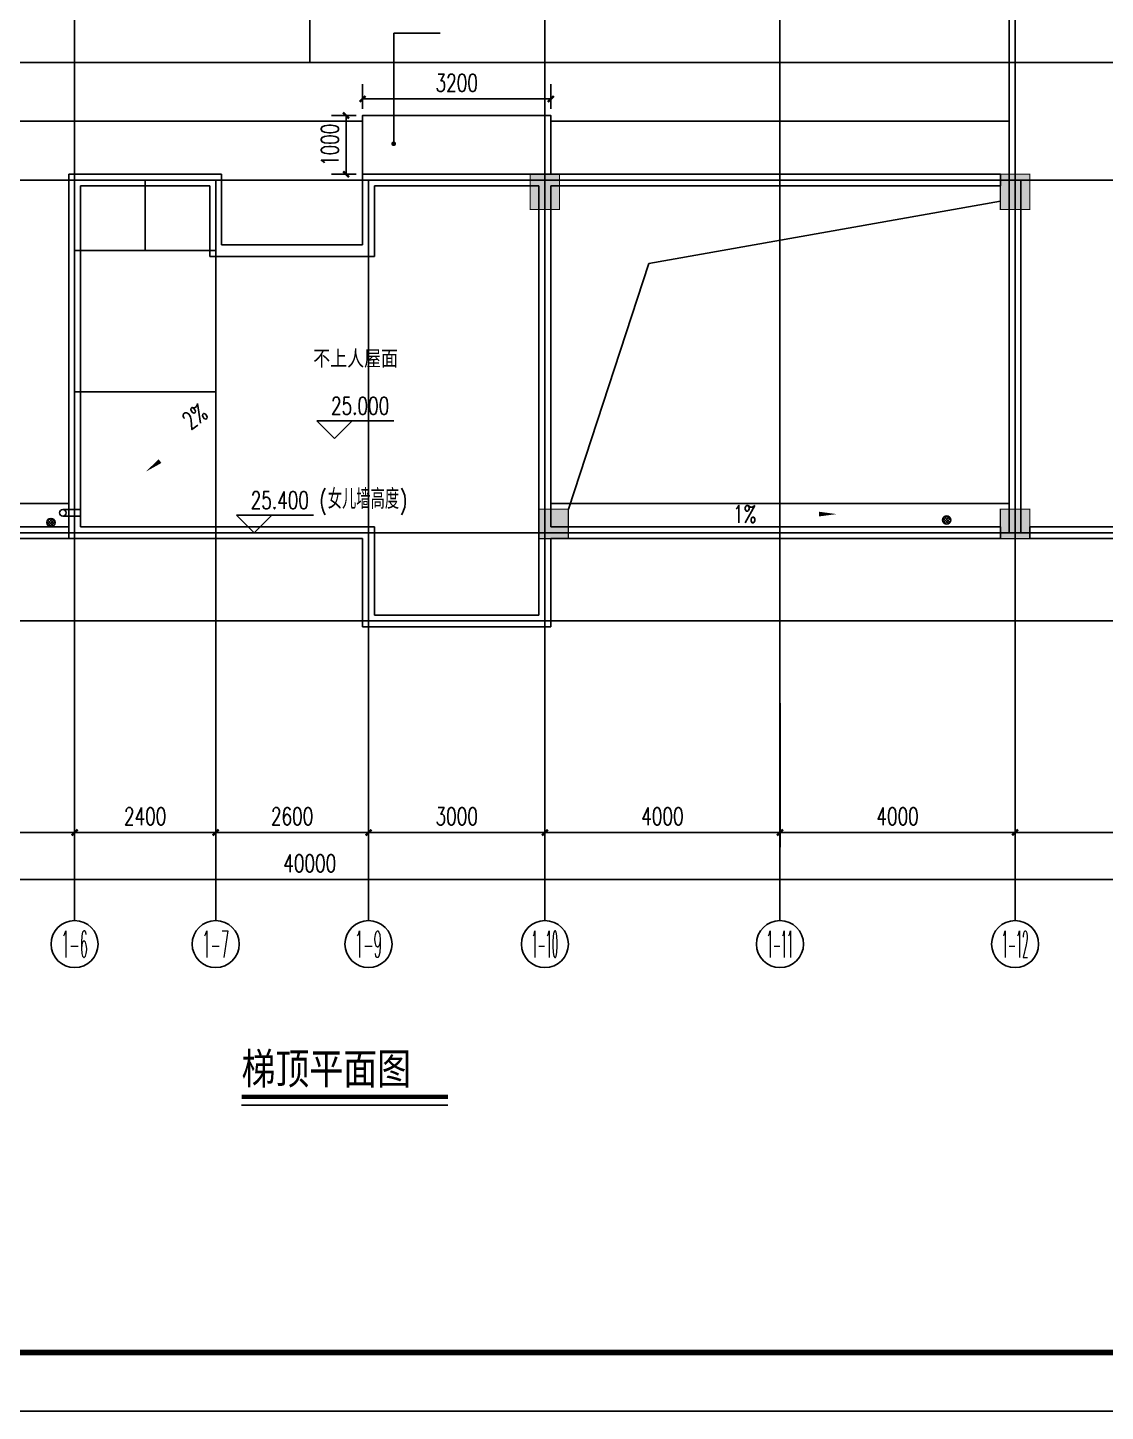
# Model space of a CAD drawing. Extents: x -6243262 to 3079315, y -2914302 to 172723.
# Drawn here: x -2176449 to -2158116, y -733350 to -709808 of the extents above; entities that cross this region are included whole.
import ezdxf
from ezdxf.enums import TextEntityAlignment as Align

# ---------------------------------------------------------------- set-up
doc = ezdxf.new("R2010")
doc.units = 0
doc.header["$LTSCALE"] = 1000
for name, color, linetype in [('0-柱网', 2, 'Continuous'), ('A-ANNO-IDEN', 3, 'Continuous'), ('A-ELEV-LIN-0.4', 40, 'Continuous'), ('A-FLOR-OUTL', 30, 'Continuous'), ('AXIS', 3, 'Continuous'), ('AXIS_TEXT', 7, 'Continuous'), ('DIM_ELEV', 3, 'Continuous'), ('DIM_LEAD', 3, 'Continuous'), ('DIM_SYMB', 3, 'Continuous'), ('DOTE', 24, 'Continuous'), ('PUB_DIM', 3, 'Continuous'), ('PUB_TEXT', 7, 'Continuous'), ('PUB_TITLE', 4, 'Continuous'), ('WALL', 9, 'Continuous'), ('WALL-PARAPET', 6, 'Continuous')]:
    doc.layers.add(name, color=color, linetype=linetype)
doc.styles.add('-宋体', font='', dxfattribs={"width": 0.8})
doc.styles.add('_TCH_AXIS', font='COMPLEX', dxfattribs={"bigfont": 'GBCBIG'})
doc.styles.add('_TCH_DIM', font='SIMPLEX', dxfattribs={"bigfont": 'GBCBIG'})
doc.styles.add('_TCH_DIM_T3', font='SIMPLEX', dxfattribs={"width": 0.705882, "bigfont": 'GBCBIG'})
doc.styles.add('COMPLEX', font='COMPLEX')
doc.styles.get('-宋体').set_extended_font_data('SimSun')
doc.dimstyles.new('_TCH_ARCH&&100', dxfattribs={"dimtxt": 297.5, "dimasz": 100, "dimexe": 250, "dimexo": 300, "dimgap": 126.25, "dimtad": 1, "dimdec": 0, "dimzin": 0, "dimdsep": 46, "dimtxsty": '_TCH_DIM_T3', "dimblk": 'ARCHTICK', "dimcen": 0.09, "dimclrt": 7, "dimazin": 2, "dimtfac": 1, "dimtdec": 0, "dimtix": 1, "dimtmove": 2, "dimatfit": 3, "dimfxl": 0, "dimtolj": 1, "dimtzin": 0, "dimarcsym": 0})

# ---------------------------------------------------------------- blocks, each defined once
blk = doc.blocks.new('_ArchTick')
at = {"color": 0, "linetype": 'ByBlock', "const_width": 0.4}
blk.add_lwpolyline([(-0.5, -0.5), (0.5, 0.5)], dxfattribs=at)
blk = doc.blocks.new('*D710')
at = {"layer": 'Defpoints', "color": 0, "transparency": 16777216}
for p in [(-2167550, -711021), (-2170750, -711492), (-2167550, -711492)]:
    blk.add_point(p, dxfattribs=at)
at = {"layer": 'PUB_DIM', "color": 0, "lineweight": -2, "transparency": 16777216}
for p, q in [((-2170750, -711192), (-2170750, -710771)), ((-2167550, -711192), (-2167550, -710771)), ((-2170750, -711021), (-2167550, -711021))]:
    blk.add_line(p, q, dxfattribs=at)
at = {"layer": 'PUB_DIM', "color": 0, "lineweight": -2, "transparency": 16777216, "xscale": 100, "yscale": 100, "zscale": 100, "rotation": 180}
blk.add_blockref('_ArchTick', (-2170750, -711021), dxfattribs=at)
at = {"layer": 'PUB_DIM', "color": 0, "lineweight": -2, "transparency": 16777216, "xscale": 100, "yscale": 100, "zscale": 100}
blk.add_blockref('_ArchTick', (-2167550, -711021), dxfattribs=at)
at = {"layer": 'PUB_DIM', "color": 7, "transparency": 16777216, "insert": (-2169150, -710746), "char_height": 297.5, "attachment_point": 5, "style": '_TCH_DIM_T3'}
blk.add_mtext('\\A1;3200', dxfattribs=at)
blk = doc.blocks.new('*D711')
at = {"layer": 'Defpoints', "color": 0, "transparency": 16777216}
for p in [(-2171032, -711302), (-2170561, -711302), (-2170561, -712302)]:
    blk.add_point(p, dxfattribs=at)
at = {"layer": 'PUB_DIM', "color": 0, "lineweight": -2, "transparency": 16777216}
for p, q in [((-2170861, -711302), (-2171282, -711302)), ((-2171032, -712302), (-2171032, -711302)), ((-2170861, -712302), (-2171282, -712302))]:
    blk.add_line(p, q, dxfattribs=at)
at = {"layer": 'PUB_DIM', "color": 0, "lineweight": -2, "transparency": 16777216, "xscale": 100, "yscale": 100, "zscale": 100}
for p, rotation in [((-2171032, -711302), 90), ((-2171032, -712302), 270)]:
    blk.add_blockref('_ArchTick', p, dxfattribs=dict(at, rotation=rotation))
at = {"layer": 'PUB_DIM', "color": 7, "transparency": 16777216, "insert": (-2171307, -711802), "char_height": 297.5, "attachment_point": 5, "rotation": 90, "style": '_TCH_DIM_T3'}
blk.add_mtext('\\A1;1000', dxfattribs=at)
blk = doc.blocks.new('*D784')
at = {"layer": 'AXIS', "color": 0, "lineweight": -2, "transparency": 16777216}
for p, q in [((-2159650, -721302), (-2159650, -723752)), ((-2151650, -721302), (-2151650, -723752)), ((-2159650, -723502), (-2151650, -723502))]:
    blk.add_line(p, q, dxfattribs=at)
at = {"layer": 'Defpoints', "color": 0, "transparency": 16777216}
for p in [(-2159650, -721002), (-2151650, -721002), (-2151650, -723502)]:
    blk.add_point(p, dxfattribs=at)
at = {"layer": 'AXIS', "color": 0, "lineweight": -2, "transparency": 16777216, "xscale": 100, "yscale": 100, "zscale": 100, "rotation": 180}
blk.add_blockref('_ArchTick', (-2159650, -723502), dxfattribs=at)
at = {"layer": 'AXIS', "color": 0, "lineweight": -2, "transparency": 16777216, "xscale": 100, "yscale": 100, "zscale": 100}
blk.add_blockref('_ArchTick', (-2151650, -723502), dxfattribs=at)
at = {"layer": 'AXIS', "color": 7, "transparency": 16777216, "insert": (-2155650, -723227), "char_height": 297.5, "attachment_point": 5, "style": '_TCH_DIM_T3'}
blk.add_mtext('\\A1;8000', dxfattribs=at)
blk = doc.blocks.new('*D785')
at = {"layer": 'AXIS', "color": 0, "lineweight": -2, "transparency": 16777216}
for p, q in [((-2163650, -721302), (-2163650, -723752)), ((-2159650, -721302), (-2159650, -723752)), ((-2163650, -723502), (-2159650, -723502))]:
    blk.add_line(p, q, dxfattribs=at)
at = {"layer": 'Defpoints', "color": 0, "transparency": 16777216}
for p in [(-2163650, -721002), (-2159650, -721002), (-2159650, -723502)]:
    blk.add_point(p, dxfattribs=at)
at = {"layer": 'AXIS', "color": 0, "lineweight": -2, "transparency": 16777216, "xscale": 100, "yscale": 100, "zscale": 100, "rotation": 180}
blk.add_blockref('_ArchTick', (-2163650, -723502), dxfattribs=at)
at = {"layer": 'AXIS', "color": 0, "lineweight": -2, "transparency": 16777216, "xscale": 100, "yscale": 100, "zscale": 100}
blk.add_blockref('_ArchTick', (-2159650, -723502), dxfattribs=at)
at = {"layer": 'AXIS', "color": 7, "transparency": 16777216, "insert": (-2161650, -723227), "char_height": 297.5, "attachment_point": 5, "style": '_TCH_DIM_T3'}
blk.add_mtext('\\A1;4000', dxfattribs=at)
blk = doc.blocks.new('*D786')
at = {"layer": 'AXIS', "color": 0, "lineweight": -2, "transparency": 16777216}
for p, q in [((-2167650, -721302), (-2167650, -723752)), ((-2163650, -721302), (-2163650, -723752)), ((-2167650, -723502), (-2163650, -723502))]:
    blk.add_line(p, q, dxfattribs=at)
at = {"layer": 'Defpoints', "color": 0, "transparency": 16777216}
for p in [(-2167650, -721002), (-2163650, -721002), (-2163650, -723502)]:
    blk.add_point(p, dxfattribs=at)
at = {"layer": 'AXIS', "color": 0, "lineweight": -2, "transparency": 16777216, "xscale": 100, "yscale": 100, "zscale": 100, "rotation": 180}
blk.add_blockref('_ArchTick', (-2167650, -723502), dxfattribs=at)
at = {"layer": 'AXIS', "color": 0, "lineweight": -2, "transparency": 16777216, "xscale": 100, "yscale": 100, "zscale": 100}
blk.add_blockref('_ArchTick', (-2163650, -723502), dxfattribs=at)
at = {"layer": 'AXIS', "color": 7, "transparency": 16777216, "insert": (-2165650, -723227), "char_height": 297.5, "attachment_point": 5, "style": '_TCH_DIM_T3'}
blk.add_mtext('\\A1;4000', dxfattribs=at)
blk = doc.blocks.new('*D787')
at = {"layer": 'AXIS', "color": 0, "lineweight": -2, "transparency": 16777216}
for p, q in [((-2170650, -721302), (-2170650, -723752)), ((-2167650, -721302), (-2167650, -723752)), ((-2170650, -723502), (-2167650, -723502))]:
    blk.add_line(p, q, dxfattribs=at)
at = {"layer": 'Defpoints', "color": 0, "transparency": 16777216}
for p in [(-2170650, -721002), (-2167650, -721002), (-2167650, -723502)]:
    blk.add_point(p, dxfattribs=at)
at = {"layer": 'AXIS', "color": 0, "lineweight": -2, "transparency": 16777216, "xscale": 100, "yscale": 100, "zscale": 100, "rotation": 180}
blk.add_blockref('_ArchTick', (-2170650, -723502), dxfattribs=at)
at = {"layer": 'AXIS', "color": 0, "lineweight": -2, "transparency": 16777216, "xscale": 100, "yscale": 100, "zscale": 100}
blk.add_blockref('_ArchTick', (-2167650, -723502), dxfattribs=at)
at = {"layer": 'AXIS', "color": 7, "transparency": 16777216, "insert": (-2169150, -723227), "char_height": 297.5, "attachment_point": 5, "style": '_TCH_DIM_T3'}
blk.add_mtext('\\A1;3000', dxfattribs=at)
blk = doc.blocks.new('*D788')
at = {"layer": 'AXIS', "color": 0, "lineweight": -2, "transparency": 16777216}
for p, q in [((-2173250, -721302), (-2173250, -723752)), ((-2170650, -721302), (-2170650, -723752)), ((-2173250, -723502), (-2170650, -723502))]:
    blk.add_line(p, q, dxfattribs=at)
at = {"layer": 'Defpoints', "color": 0, "transparency": 16777216}
for p in [(-2173250, -721002), (-2170650, -721002), (-2170650, -723502)]:
    blk.add_point(p, dxfattribs=at)
at = {"layer": 'AXIS', "color": 0, "lineweight": -2, "transparency": 16777216, "xscale": 100, "yscale": 100, "zscale": 100, "rotation": 180}
blk.add_blockref('_ArchTick', (-2173250, -723502), dxfattribs=at)
at = {"layer": 'AXIS', "color": 0, "lineweight": -2, "transparency": 16777216, "xscale": 100, "yscale": 100, "zscale": 100}
blk.add_blockref('_ArchTick', (-2170650, -723502), dxfattribs=at)
at = {"layer": 'AXIS', "color": 7, "transparency": 16777216, "insert": (-2171950, -723227), "char_height": 297.5, "attachment_point": 5, "style": '_TCH_DIM_T3'}
blk.add_mtext('\\A1;2600', dxfattribs=at)
blk = doc.blocks.new('*D789')
at = {"layer": 'AXIS', "color": 0, "lineweight": -2, "transparency": 16777216}
for p, q in [((-2175650, -721302), (-2175650, -723752)), ((-2173250, -721302), (-2173250, -723752)), ((-2175650, -723502), (-2173250, -723502))]:
    blk.add_line(p, q, dxfattribs=at)
at = {"layer": 'Defpoints', "color": 0, "transparency": 16777216}
for p in [(-2175650, -721002), (-2173250, -721002), (-2173250, -723502)]:
    blk.add_point(p, dxfattribs=at)
at = {"layer": 'AXIS', "color": 0, "lineweight": -2, "transparency": 16777216, "xscale": 100, "yscale": 100, "zscale": 100, "rotation": 180}
blk.add_blockref('_ArchTick', (-2175650, -723502), dxfattribs=at)
at = {"layer": 'AXIS', "color": 0, "lineweight": -2, "transparency": 16777216, "xscale": 100, "yscale": 100, "zscale": 100}
blk.add_blockref('_ArchTick', (-2173250, -723502), dxfattribs=at)
at = {"layer": 'AXIS', "color": 7, "transparency": 16777216, "insert": (-2174450, -723227), "char_height": 297.5, "attachment_point": 5, "style": '_TCH_DIM_T3'}
blk.add_mtext('\\A1;2400', dxfattribs=at)
blk = doc.blocks.new('*D790')
at = {"layer": 'AXIS', "color": 0, "lineweight": -2, "transparency": 16777216}
for p, q in [((-2179650, -721302), (-2179650, -723752)), ((-2175650, -721302), (-2175650, -723752)), ((-2179650, -723502), (-2175650, -723502))]:
    blk.add_line(p, q, dxfattribs=at)
at = {"layer": 'Defpoints', "color": 0, "transparency": 16777216}
for p in [(-2179650, -721002), (-2175650, -721002), (-2175650, -723502)]:
    blk.add_point(p, dxfattribs=at)
at = {"layer": 'AXIS', "color": 0, "lineweight": -2, "transparency": 16777216, "xscale": 100, "yscale": 100, "zscale": 100, "rotation": 180}
blk.add_blockref('_ArchTick', (-2179650, -723502), dxfattribs=at)
at = {"layer": 'AXIS', "color": 0, "lineweight": -2, "transparency": 16777216, "xscale": 100, "yscale": 100, "zscale": 100}
blk.add_blockref('_ArchTick', (-2175650, -723502), dxfattribs=at)
at = {"layer": 'AXIS', "color": 7, "transparency": 16777216, "insert": (-2177650, -723227), "char_height": 297.5, "attachment_point": 5, "style": '_TCH_DIM_T3'}
blk.add_mtext('\\A1;4000', dxfattribs=at)
blk = doc.blocks.new('*D794')
at = {"layer": 'AXIS', "color": 0, "lineweight": -2, "transparency": 16777216}
for p, q in [((-2191650, -721302), (-2191650, -724552)), ((-2151650, -721302), (-2151650, -724552)), ((-2191650, -724302), (-2151650, -724302))]:
    blk.add_line(p, q, dxfattribs=at)
at = {"layer": 'Defpoints', "color": 0, "transparency": 16777216}
for p in [(-2191650, -721002), (-2151650, -721002), (-2151650, -724302)]:
    blk.add_point(p, dxfattribs=at)
at = {"layer": 'AXIS', "color": 0, "lineweight": -2, "transparency": 16777216, "xscale": 100, "yscale": 100, "zscale": 100, "rotation": 180}
blk.add_blockref('_ArchTick', (-2191650, -724302), dxfattribs=at)
at = {"layer": 'AXIS', "color": 0, "lineweight": -2, "transparency": 16777216, "xscale": 100, "yscale": 100, "zscale": 100}
blk.add_blockref('_ArchTick', (-2151650, -724302), dxfattribs=at)
at = {"layer": 'AXIS', "color": 7, "transparency": 16777216, "insert": (-2171650, -724027), "char_height": 297.5, "attachment_point": 5, "style": '_TCH_DIM_T3'}
blk.add_mtext('\\A1;40000', dxfattribs=at)
blk = doc.blocks.new('_AXISO')
at = {"color": 0}
blk.add_circle((0, 0), 0.5, dxfattribs=at)
at = {"layer": 'AXIS_TEXT', "color": 0, "style": 'COMPLEX', "width": 1.041667}
blk.add_attdef('A', text='', height=0.56, dxfattribs=at).set_placement((-0.25, -0.28), (0.25, -0.28), align=Align.FIT)

msp = doc.modelspace()

# ---------------------------------------------------------------- hatches: boundary and pattern name
at = {"layer": '0-柱网'}
for points in [[(-2167900.4, -712301.6), (-2167900.4, -712901.6), (-2167400.4, -712901.6), (-2167400.4, -712301.6)], [(-2159900.4, -712301.6), (-2159900.4, -712901.6), (-2159400.4, -712901.6), (-2159400.4, -712301.6)], [(-2167750.4, -718001.6), (-2167750.4, -718501.6), (-2167250.4, -718501.6), (-2167250.4, -718001.6)], [(-2159900.4, -718001.6), (-2159900.4, -718501.6), (-2159400.4, -718501.6), (-2159400.4, -718001.6)]]:
    msp.add_hatch(color=251, dxfattribs=at).paths.add_polyline_path(points)
at = {"layer": 'A-ELEV-LIN-0.4'}
h = msp.add_hatch(dxfattribs=at)
h.set_pattern_fill('ANSI37', color=8, scale=20)
h.set_pattern_definition([(45, (-3230361.147, -320570.268), (-22.4506403, 22.4506403), []), (135, (-3230361.147, -320570.268), (-22.4506403, -22.4506403), [])])
edge = h.paths.add_edge_path()
edge.add_arc((-2176053.7, -718228.3), 70, 0, 360)
h = msp.add_hatch(dxfattribs=at)
h.set_pattern_fill('ANSI37', color=8, scale=20)
h.set_pattern_definition([(45, (-3219810.163, -320526.206), (-22.4506403, 22.4506403), []), (135, (-3219810.163, -320526.206), (-22.4506403, -22.4506403), [])])
edge = h.paths.add_edge_path()
edge.add_arc((-2160815.4, -718184.2), 70, 0, 360)

# ---------------------------------------------------------------- linework, layer by layer
for points in [[(-2159750.4, -704301.6), (-2159750.4, -718301.6)], [(-2170750.4, -712301.6), (-2170750.4, -711301.6), (-2167550.4, -711301.6), (-2167550.4, -712301.6)], [(-2175550.4, -718008.4), (-2175850.4, -718008.4)], [(-2175550.4, -718118.4), (-2175850.4, -718118.4)]]:
    msp.add_lwpolyline(points)
at = {"color": 8}
for points in [[(-2191550.4, -711401.6), (-2170750.4, -711401.6)], [(-2167550.4, -711401.6), (-2159750.4, -711401.6)], [(-2159900.4, -712759.9), (-2165878.8, -713823.3), (-2167250.4, -718001.6)]]:
    msp.add_lwpolyline(points, dxfattribs=at)
msp.add_circle((-2175850.4, -718063.4), 55)
at = {"layer": '0-柱网', "const_width": 20}
for points in [[(-2167900.4, -712301.6), (-2167900.4, -712901.6), (-2167400.4, -712901.6), (-2167400.4, -712301.6), (-2167900.4, -712301.6)], [(-2159900.4, -712301.6), (-2159900.4, -712901.6), (-2159400.4, -712901.6), (-2159400.4, -712301.6), (-2159900.4, -712301.6)], [(-2167750.4, -718001.6), (-2167750.4, -718501.6), (-2167250.4, -718501.6), (-2167250.4, -718001.6), (-2167750.4, -718001.6)], [(-2159900.4, -718001.6), (-2159900.4, -718501.6), (-2159400.4, -718501.6), (-2159400.4, -718001.6), (-2159900.4, -718001.6)]]:
    msp.add_lwpolyline(points, dxfattribs=at)
at = {"layer": 'A-ANNO-IDEN', "const_width": 70}
msp.add_lwpolyline([(-2172810.5, -728000.3), (-2169299.3, -728000.3)], dxfattribs=at)
at = {"layer": 'A-ANNO-IDEN'}
msp.add_lwpolyline([(-2172810.5, -728140.3), (-2169299.3, -728140.3)], dxfattribs=at)
at = {"layer": 'A-ELEV-LIN-0.4', "color": 8}
for centre in [(-2176053.7, -718228.3), (-2160815.4, -718184.2)]:
    msp.add_circle(centre, 70, dxfattribs=at)
at = {"layer": 'A-FLOR-OUTL', "color": 8}
for points in [[(-2191550.4, -719401.6), (-2189150.4, -719401.6), (-2189150.4, -717901.6), (-2175750.4, -717901.6)], [(-2191550.4, -719401.6), (-2189150.4, -719401.6), (-2189150.4, -717901.6), (-2175750.4, -717901.6)], [(-2167550.4, -717901.6), (-2159750.4, -717901.6)]]:
    msp.add_lwpolyline(points, dxfattribs=at)
at = {"layer": 'AXIS'}
for p, q in [((-2175650.4, -721001.6), (-2175650.4, -725001.6)), ((-2173250.4, -721001.6), (-2173250.4, -725001.6)), ((-2170650.4, -721001.6), (-2170650.4, -725001.6)), ((-2167650.4, -721001.6), (-2167650.4, -725001.6)), ((-2163650.4, -721001.6), (-2163650.4, -725001.6)), ((-2159650.4, -721001.6), (-2159650.4, -725001.6))]:
    msp.add_line(p, q, dxfattribs=at)
at = {"layer": 'DIM_ELEV'}
for p, q in [((-2171228.2, -716797.2), (-2171528.2, -716497.2)), ((-2171528.2, -716497.2), (-2170218.4, -716497.2)), ((-2171228.2, -716797.2), (-2170928.2, -716497.2)), ((-2172594.1, -718401.6), (-2172894.1, -718101.6)), ((-2172894.1, -718101.6), (-2171584.3, -718101.6)), ((-2172594.1, -718401.6), (-2172294.1, -718101.6))]:
    msp.add_line(p, q, dxfattribs=at)
at = {"layer": 'DIM_LEAD'}
for p, q in [((-2170222.4, -711782.9), (-2170222.4, -709901.5)), ((-2170222.4, -709901.5), (-2169429.1, -709901.5))]:
    msp.add_line(p, q, dxfattribs=at)
at = {"layer": 'DIM_LEAD', "const_width": 40}
msp.add_lwpolyline([(-2170222.4, -711802.9, 1), (-2170222.4, -711762.9, 1)], format="xyb", close=True, dxfattribs=at)
at = {"layer": 'DIM_SYMB'}
msp.add_lwpolyline([(-2172484.1, -715903.3, 0, 0, 0), (-2174437.7, -717362.4, 0, 80, 0), (-2174197.4, -717182.9, 0, 0, 0)], format="xyseb", dxfattribs=at)
at = {"layer": 'DIM_SYMB', "color": 8}
msp.add_lwpolyline([(-2164002.2, -718084.6, 0, 0, 0), (-2162685.9, -718084.6, 0, 80, 0), (-2162985.9, -718084.6, 0, 0, 0)], format="xyseb", dxfattribs=at)
at = {"layer": 'DOTE'}
for p, q in [((-2175650.4, -721001.6), (-2175650.4, -703301.6)), ((-2171650.4, -710401.6), (-2171650.4, -703301.6)), ((-2167650.4, -721001.6), (-2167650.4, -703301.6)), ((-2163650.4, -721001.6), (-2163650.4, -703301.6)), ((-2159650.4, -721001.6), (-2159650.4, -703301.6)), ((-2150550.4, -710401.6), (-2192750.4, -710401.6)), ((-2150550.4, -712401.6), (-2192750.4, -712401.6)), ((-2174450.4, -713601.6), (-2174450.4, -712401.6)), ((-2173250.4, -721001.6), (-2173250.4, -712401.6)), ((-2170650.4, -721001.6), (-2170650.4, -712401.6)), ((-2173250.4, -713601.6), (-2175650.4, -713601.6)), ((-2173250.4, -716001.6), (-2175650.4, -716001.6)), ((-2150550.4, -718401.6), (-2192750.4, -718401.6)), ((-2150550.4, -719901.6), (-2192750.4, -719901.6))]:
    msp.add_line(p, q, dxfattribs=at)
at = {"layer": 'PUB_TITLE'}
msp.add_lwpolyline([(-2199182.9, -733350.5), (-2139782.9, -733350.5), (-2139782.9, -691350.5), (-2199182.9, -691350.5)], close=True, dxfattribs=at)
at = {"layer": 'PUB_TITLE', "const_width": 100}
msp.add_lwpolyline([(-2197682.9, -732350.5), (-2140782.9, -732350.5), (-2140782.9, -692350.5), (-2197682.9, -692350.5)], close=True, dxfattribs=at)
at = {"layer": 'WALL'}
for p, q in [((-2173150.4, -712301.6), (-2175750.4, -712301.6)), ((-2175750.4, -718501.6), (-2175750.4, -712301.6)), ((-2173150.4, -713501.6), (-2173150.4, -712301.6)), ((-2167650.4, -712301.6), (-2170750.4, -712301.6)), ((-2170750.4, -713501.6), (-2170750.4, -712301.6)), ((-2159900.4, -712301.6), (-2167650.4, -712301.6)), ((-2159900.4, -712501.6), (-2159900.4, -712301.6)), ((-2173350.4, -712501.6), (-2175550.4, -712501.6)), ((-2175550.4, -718301.6), (-2175550.4, -712501.6)), ((-2173350.4, -713701.6), (-2173350.4, -712501.6)), ((-2167750.4, -712501.6), (-2170550.4, -712501.6)), ((-2170550.4, -713701.6), (-2170550.4, -712501.6)), ((-2167750.4, -718401.6), (-2167750.4, -712501.6)), ((-2159900.4, -712501.6), (-2167550.4, -712501.6)), ((-2167550.4, -718301.6), (-2167550.4, -712501.6)), ((-2159750.4, -718401.6), (-2159750.4, -712401.6)), ((-2159750.4, -712401.6), (-2159550.4, -712401.6)), ((-2159550.4, -718401.6), (-2159550.4, -712401.6)), ((-2170750.4, -713501.6), (-2173150.4, -713501.6)), ((-2170550.4, -713701.6), (-2173350.4, -713701.6)), ((-2170750.4, -718501.6), (-2175750.4, -718501.6)), ((-2170550.4, -718301.6), (-2175550.4, -718301.6)), ((-2170750.4, -720001.6), (-2170750.4, -718501.6)), ((-2170550.4, -719801.6), (-2170550.4, -718301.6)), ((-2167750.4, -719801.6), (-2167750.4, -718401.6)), ((-2159900.4, -718301.6), (-2167550.4, -718301.6)), ((-2159900.4, -718501.6), (-2167550.4, -718501.6)), ((-2167550.4, -720001.6), (-2167550.4, -718501.6)), ((-2159900.4, -718501.6), (-2159900.4, -718301.6)), ((-2159750.4, -718401.6), (-2159550.4, -718401.6)), ((-2167750.4, -719801.6), (-2170550.4, -719801.6)), ((-2167550.4, -720001.6), (-2170750.4, -720001.6))]:
    msp.add_line(p, q, dxfattribs=at)
at = {"layer": 'WALL-PARAPET'}
for p, q in [((-2175750.4, -718301.6), (-2188750.4, -718301.6)), ((-2175750.4, -718501.6), (-2188550.4, -718501.6)), ((-2151750.4, -718301.6), (-2159400.4, -718301.6)), ((-2159400.4, -718501.6), (-2159400.4, -718301.6)), ((-2151550.4, -718501.6), (-2159400.4, -718501.6))]:
    msp.add_line(p, q, dxfattribs=at)

# ---------------------------------------------------------------- block references
at = {"layer": 'AXIS'}
ref = msp.add_blockref('_AXISO', (-2175650.4, -725401.6), dxfattribs=dict(at, xscale=800, yscale=800, zscale=800))
ref.add_attrib('A', '1-6', dxfattribs={"layer": 'AXIS_TEXT', "height": 452.55, "style": '_TCH_AXIS', "width": 0.381818}).set_placement((-2175876.7, -725627.8), (-2175424.1, -725627.8), align=Align.FIT)
ref = msp.add_blockref('_AXISO', (-2173250.4, -725401.6), dxfattribs=dict(at, xscale=800, yscale=800, zscale=800))
ref.add_attrib('A', '1-7', dxfattribs={"layer": 'AXIS_TEXT', "height": 452.55, "style": '_TCH_AXIS', "width": 0.381818}).set_placement((-2173476.7, -725627.8), (-2173024.1, -725627.8), align=Align.FIT)
ref = msp.add_blockref('_AXISO', (-2170650.4, -725401.6), dxfattribs=dict(at, xscale=800, yscale=800, zscale=800))
ref.add_attrib('A', '1-9', dxfattribs={"layer": 'AXIS_TEXT', "height": 452.55, "style": '_TCH_AXIS', "width": 0.381818}).set_placement((-2170876.7, -725627.8), (-2170424.1, -725627.8), align=Align.FIT)
ref = msp.add_blockref('_AXISO', (-2167650.4, -725401.6), dxfattribs=dict(at, xscale=800, yscale=800, zscale=800))
ref.add_attrib('A', '1-10', dxfattribs={"layer": 'AXIS_TEXT', "height": 452.55, "style": '_TCH_AXIS', "width": 0.3}).set_placement((-2167876.7, -725627.8), (-2167424.1, -725627.8), align=Align.FIT)
ref = msp.add_blockref('_AXISO', (-2163650.4, -725401.6), dxfattribs=dict(at, xscale=800, yscale=800, zscale=800))
ref.add_attrib('A', '1-11', dxfattribs={"layer": 'AXIS_TEXT', "height": 452.55, "style": '_TCH_AXIS', "width": 0.323077}).set_placement((-2163876.7, -725627.8), (-2163424.1, -725627.8), align=Align.FIT)
ref = msp.add_blockref('_AXISO', (-2159650.4, -725401.6), dxfattribs=dict(at, xscale=800, yscale=800, zscale=800))
ref.add_attrib('A', '1-12', dxfattribs={"layer": 'AXIS_TEXT', "height": 452.55, "style": '_TCH_AXIS', "width": 0.3}).set_placement((-2159876.7, -725627.8), (-2159424.1, -725627.8), align=Align.FIT)

# ---------------------------------------------------------------- texts
at = {"layer": 'A-ANNO-IDEN', "color": 7, "style": '-宋体', "width": 0.8}
msp.add_text('梯顶平面图', height=528.69, dxfattribs=at).set_placement((-2172810.5, -727783.5))
at = {"layer": 'DIM_ELEV', "color": 7, "style": '_TCH_DIM', "width": 0.705882}
for s, p in [('25.000', (-2171288.4, -716392.2)), ('25.400', (-2172654.3, -717996.6))]:
    msp.add_text(s, height=297.5, dxfattribs=at).set_placement(p)
at = {"layer": 'DIM_SYMB', "color": 7, "style": '_TCH_DIM', "width": 0.705882}
msp.add_text('2%', height=297.5, rotation=36.7554, dxfattribs=at).set_placement((-2173676, -716662.4))
msp.add_text('1%', height=297.5, dxfattribs=at).set_placement((-2164447.2, -718233.3))
at = {"layer": 'PUB_TEXT'}
for s, height, style, width, p in [('不上人屋面', 264.35, '-宋体', 0.8, (-2171590.7, -715565.9)), ('(', 297.5, '_TCH_DIM', 0.705882, (-2171484.3, -717996.6)), (')', 297.5, '_TCH_DIM', 0.705882, (-2170115.6, -717996.6))]:
    msp.add_text(s, height=height, dxfattribs=dict(at, style=style, width=width)).set_placement(p)
at = {"layer": 'PUB_TEXT', "style": '_TCH_DIM'}
msp.add_text('女儿墙高度', height=337.59, dxfattribs=at).set_placement((-2171344.3, -717996.6))

# ---------------------------------------------------------------- dimensions: what is measured, and where the dimension line sits
at = {"layer": 'AXIS'}
for p1, p2, distance, picture, middle in [((-2191650.4, -721001.6), (-2151650.4, -721001.6), -3300, '*D794', (-2171650.4, -724026.6)), ((-2179650.4, -721001.6), (-2175650.4, -721001.6), -2500, '*D790', (-2177650.4, -723226.6)), ((-2175650.4, -721001.6), (-2173250.4, -721001.6), -2500, '*D789', (-2174450.4, -723226.6)), ((-2173250.4, -721001.6), (-2170650.4, -721001.6), -2500, '*D788', (-2171950.4, -723226.6)), ((-2170650.4, -721001.6), (-2167650.4, -721001.6), -2500, '*D787', (-2169150.4, -723226.6)), ((-2167650.4, -721001.6), (-2163650.4, -721001.6), -2500, '*D786', (-2165650.4, -723226.6)), ((-2163650.4, -721001.6), (-2159650.4, -721001.6), -2500, '*D785', (-2161650.4, -723226.6)), ((-2159650.4, -721001.6), (-2151650.4, -721001.6), -2500, '*D784', (-2155650.4, -723226.6))]:
    dim = msp.add_aligned_dim(p1=p1, p2=p2, distance=distance, dimstyle='_TCH_ARCH&&100', dxfattribs=at)
    dim.commit()
    dim.dimension.update_dxf_attribs({"geometry": picture, "text_midpoint": middle})
at = {"layer": 'PUB_DIM'}
for p1, p2, distance, picture, middle in [((-2170750.4, -711491.8), (-2167550.4, -711491.8), 470.7, '*D710', (-2169150.4, -710746.1)), ((-2170560.9, -712301.6), (-2170560.9, -711301.6), 470.9, '*D711', (-2171306.9, -711801.6))]:
    dim = msp.add_aligned_dim(p1=p1, p2=p2, distance=distance, dimstyle='_TCH_ARCH&&100', dxfattribs=at)
    dim.commit()
    dim.dimension.update_dxf_attribs({"geometry": picture, "text_midpoint": middle})

doc.saveas('drawing.dxf')
